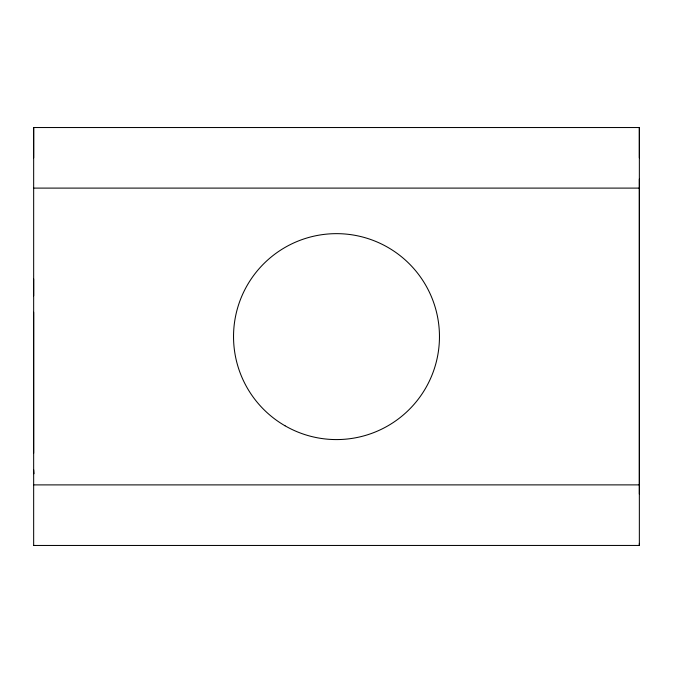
<?xml version="1.0" encoding="UTF-8"?>
<svg xmlns="http://www.w3.org/2000/svg" width="673" height="673" viewBox="0 0 673 673"><rect width="100%" height="100%" fill="white"/><g stroke="black" fill="none" stroke-linecap="round" stroke-linejoin="round"><path stroke-width="1.01" d="M33.667 453.207L33.658 312.272M33.658 295.826L33.658 278.959M33.667 157.819L33.667 127.534L639.35 127.534L639.35 545.45L33.658 545.466L33.667 127.534M639.342 494.091L639.342 179.018M639.342 157.819L639.342 127.534M33.658 545.466L34.786 545.458M33.65 188.103L639.35 188.103M33.658 484.897L639.35 484.88M33.97 473.758L33.667 469.737M639.35 543.38L639.35 545.441M285.016 425.782A102.961 102.961 0 0 0 439.461 336.618A102.961 102.961 0 0 0 285.016 247.445A102.961 102.961 0 0 0 285.016 425.782"/></g></svg>
